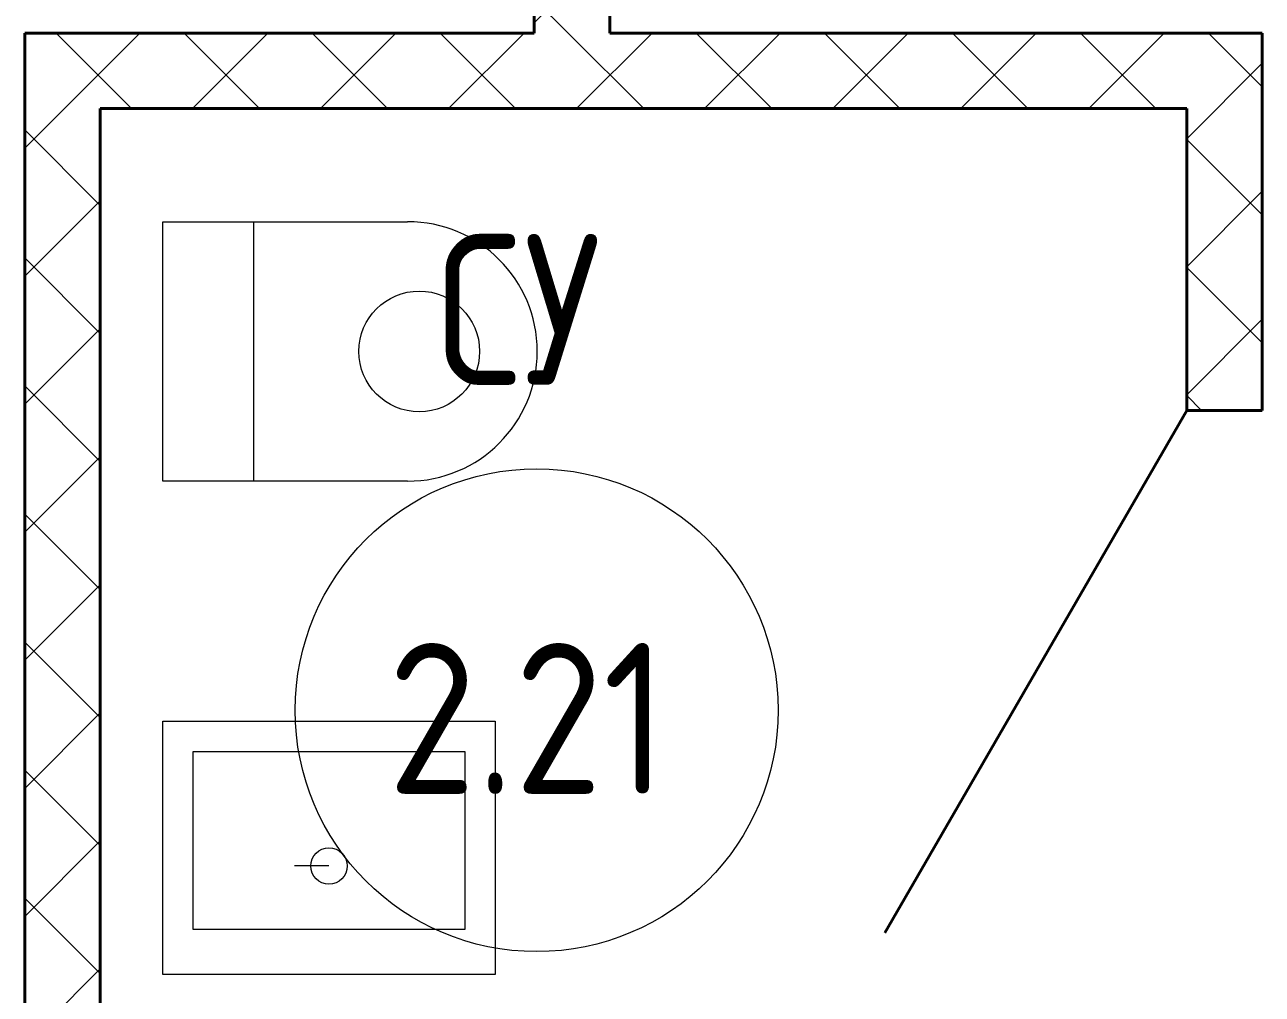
# Model space of a CAD drawing. Header units: millimetres. Extents: x -32954 to 151739, y -65671 to 56243.
# Drawn here: x -20804 to -18754, y -26028 to -24422 of the extents above; entities that cross this region are included whole.
import ezdxf

# ---------------------------------------------------------------- set-up
doc = ezdxf.new("R2010")
doc.units = ezdxf.units.MM
for name, color, linetype, lineweight in [('Двери', 7, 'Continuous', 18), ('Марки помещений', 7, 'Continuous', 18), ('Панель', 7, 'Continuous', 30), ('Сантехнические приборы', 7, 'Continuous', 18), ('Стены разрез', 7, 'Continuous', 40)]:
    doc.layers.add(name, color=color, linetype=linetype, lineweight=lineweight)
doc.styles.add('GOST Common', font='GOST_Common.ttf', dxfattribs={"width": 0.9, "height": 250})
pattern_1 = [(45, (-4e-12, -22914.43), (-106.066, 106.066), []), (135, (-4e-12, -22914.43), (-106.066, -106.066), [])]

# ---------------------------------------------------------------- blocks, each defined once
blk = doc.blocks.new('AC_Дверь_Однопольная_ПВХ - 960х2080h В Вл Л с доводчиком-734719-В_АР_ПЭ_02 Этаж')
at = {"layer": 'Панель'}
blk.add_line((500, 62.5), (-366, 562.5), dxfattribs=at)
blk = doc.blocks.new('ADSK_Умывальник со смесителем - Умывальник-V8-В_АР_ПЭ_02 Этаж')
at = {"layer": 'Сантехнические приборы'}
for p, q in [((-275, -420), (-275, 0)), ((-275, 0), (275, 0)), ((275, 0), (275, -420)), ((-225, -370), (-225, -75)), ((-225, -75), (225, -75)), ((225, -75), (225, -370)), ((0, -180), (57, -180)), ((225, -370), (-225, -370)), ((275, -420), (-275, -420))]:
    blk.add_line(p, q, dxfattribs=at)
blk.add_circle((0, -180), 30, dxfattribs=at)
blk = doc.blocks.new('ADSK_Унитаз_ГОСТ 30493-96 - С прямым выпуском-V9-В_АР_ПЭ_02 Этаж')
at = {"layer": 'Сантехнические приборы', "lineweight": 9}
for p, q in [((0, -215), (0, 215)), ((0, 215), (405, 215)), ((150, 215), (150, -215)), ((405, -215), (0, -215))]:
    blk.add_line(p, q, dxfattribs=at)
blk.add_circle((424.5, 0), 100, dxfattribs=at)
blk.add_arc((405, 0), 215, 270, 90, dxfattribs=at)
blk = doc.blocks.new('ADSK_Марка_Помещение_2_ГОСТ21-501-2011 - Имя и Категория-86712-В_АР_ПЭ_02 Этаж')
at = {"layer": 'Марки помещений'}
blk.add_circle((0, 0), 4, dxfattribs=at)

msp = doc.modelspace()

# ---------------------------------------------------------------- hatches: boundary and pattern name
at = {"layer": 'Стены разрез', "lineweight": 9}
h = msp.add_hatch(dxfattribs=at)
h.set_pattern_fill('FP_1', color=256, style=0, pattern_type=2)
h.set_pattern_definition(pattern_1)
h.paths.add_polyline_path([(-19835, -24435.9), (-19835, -20864.4), (-19960, -20864.4), (-19960, -24435.9)])
h = msp.add_hatch(dxfattribs=at)
h.set_pattern_fill('FP_1', color=256, style=0, pattern_type=2)
h.set_pattern_definition(pattern_1)
h.paths.add_polyline_path([(-18879, -24560.9), (-18879, -24435.9), (-20804, -24435.9), (-20804, -24560.9), (-20679, -24560.9)])
h = msp.add_hatch(dxfattribs=at)
h.set_pattern_fill('FP_1', color=256, style=0, pattern_type=2)
h.set_pattern_definition(pattern_1)
h.paths.add_polyline_path([(-18754, -26260.9), (-18754, -26060.9), (-18879, -26060.9), (-18879, -26260.9)])
h.paths.add_polyline_path([(-18879, -25060.9), (-18754, -25060.9), (-18754, -24435.9), (-18879, -24435.9), (-18879, -24560.9)])
h = msp.add_hatch(dxfattribs=at)
h.set_pattern_fill('FP_1', color=256, style=0, pattern_type=2)
h.set_pattern_definition(pattern_1)
h.paths.add_polyline_path([(-20679, -26260.9), (-20679, -24560.9), (-20804, -24560.9), (-20804, -26260.9)])

# ---------------------------------------------------------------- linework, layer by layer
at = {"layer": 'Стены разрез'}
for p, q in [((-19960, -20884.4), (-19960, -24435.9)), ((-19835, -24435.9), (-19835, -20884.4)), ((-19960, -24435.9), (-20804, -24435.9)), ((-20804, -24435.9), (-20804, -26260.9)), ((-18754, -24435.9), (-19835, -24435.9)), ((-18754, -25060.9), (-18754, -24435.9)), ((-20679, -24560.9), (-18879, -24560.9)), ((-20679, -26260.9), (-20679, -24560.9)), ((-18879, -24560.9), (-18879, -25060.9)), ((-18879, -25060.9), (-18754, -25060.9))]:
    msp.add_line(p, q, dxfattribs=at)

# ---------------------------------------------------------------- block references
at = {"layer": 'Двери', "rotation": 89.99999999999993}
msp.add_blockref('AC_Дверь_Однопольная_ПВХ - 960х2080h В Вл Л с доводчиком-734719-В_АР_ПЭ_02 Этаж', (-18816.5, -25560.9), dxfattribs=at)
at = {"layer": 'Марки помещений', "xscale": 99.99999999999993, "yscale": 99.99999999999993, "zscale": 99.99999999999993}
msp.add_blockref('ADSK_Марка_Помещение_2_ГОСТ21-501-2011 - Имя и Категория-86712-В_АР_ПЭ_02 Этаж', (-19956, -25557.8), dxfattribs=at)
at = {"layer": 'Сантехнические приборы'}
msp.add_blockref('ADSK_Унитаз_ГОСТ 30493-96 - С прямым выпуском-V9-В_АР_ПЭ_02 Этаж', (-20575, -24963.2), dxfattribs=at)
at = {"layer": 'Сантехнические приборы', "rotation": 180}
msp.add_blockref('ADSK_Умывальник со смесителем - Умывальник-V8-В_АР_ПЭ_02 Этаж', (-20300, -25995.9), dxfattribs=at)

# ---------------------------------------------------------------- texts
at = {"layer": 'Марки помещений', "lineweight": 9, "char_height": 250, "attachment_point": 1, "style": 'GOST Common'}
for s, insert, width in [('СУ', (-20122.7, -24769.1), 411.266), ('2.21', (-20202.8, -25446.4), 606.076)]:
    msp.add_mtext(s, dxfattribs=dict(at, insert=insert, width=width))

doc.saveas('drawing.dxf')
